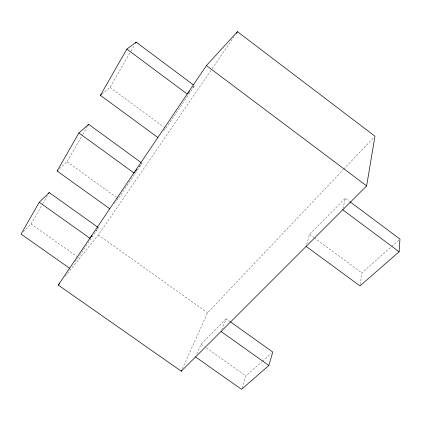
<?xml version="1.0" encoding="UTF-8"?>
<svg xmlns="http://www.w3.org/2000/svg" width="421" height="421" viewBox="0 0 421 421"><rect width="100%" height="100%" fill="white"/><g stroke="black" fill="none" stroke-linecap="round" stroke-linejoin="round"><path stroke-width="0.32" stroke-dasharray="2.1 1.58" d="M360.181 284.612L361.892 272.897L391.167 246.89M343.015 208.506L345.262 198.265L349.472 201.401M306.688 244.48L309.588 234.376L345.262 198.265M241.943 388.099L245.953 375.895L262.051 361.597M221.762 329.664L226.177 318.813L229.882 321.46M196.812 354.045L201.101 344.199L226.177 318.813M182.361 368.822L207.553 312.824L343.299 169.631M23.318 231.797L31.033 224.019L42.395 204.359M42.721 203.796L47.594 195.365M59.487 168.805L67.028 161.743L82.432 135.099M82.758 134.531L87.347 126.595M101.935 94.083L110.007 87.389L130.599 51.767M130.926 51.199L134.52 44.979M114.159 203.427L118.169 198.57L142.093 163.248L138.42 167.611M163.632 130.794L165.695 128.4L194.57 85.763L191.976 88.678M65.197 276.371L98.325 235.018L211.852 69.097M212.221 68.555L233.739 37.106M75.138 261.367L78.311 257.431L98.451 227.687L97.225 229.192M95.588 231.203L96.814 229.692M343.747 169.158L374.064 137.178M262.536 361.16L271.319 353.361M391.656 246.459L398.976 239.954M31.033 224.019L76.717 256.305M201.101 344.199L204.306 346.462M206.437 347.972L245.953 375.895M98.325 235.018L207.553 312.824M67.028 161.743L116.038 197.039M116.575 197.423L118.169 198.57M110.007 87.389L163.59 126.853M164.116 127.237L165.695 128.4M309.588 234.376L313.813 237.491M314.34 237.881L361.892 272.897"/><path stroke-width="0.63" d="M306.141 246.374L359.992 285.912L399.113 251.758L399.95 239.086L349.998 201.796M366.638 185.893L374.969 136.22L237.449 31.68L206.432 65.555L58.245 285.054L181.288 371.206L366.638 185.893L206.432 65.555M195.555 356.945L241.538 389.32L268.856 365.475L272.782 352.061L230.413 321.833M181.288 371.206L181.825 370.017M97.919 227.303L49.215 192.56L39.258 202.259L21.05 234.087L69.586 268.256M109.744 208.769L57.13 171.01L78.885 132.983L88.657 124.327L141.035 162.474M157.859 137.509L100.419 95.335L126.868 49.099L136.157 42.153L193.518 84.974M48.568 193.681L49.215 192.56M88 125.458L88.657 124.327M135.504 43.284L136.157 42.153M236.334 33.306L237.449 31.68M58.245 285.054L59.472 283.522M91.904 235.718L89.857 238.228L39.258 202.259M134.752 171.973L133.936 172.942L78.885 132.983M135.567 171.005L136.788 169.547M189.376 91.594L187.213 94.02L126.868 49.099M57.13 171.01L58.072 170.131M100.419 95.335L101.429 94.499M221.025 331.474L268.856 365.475M342.736 209.79L399.113 251.758"/></g></svg>
